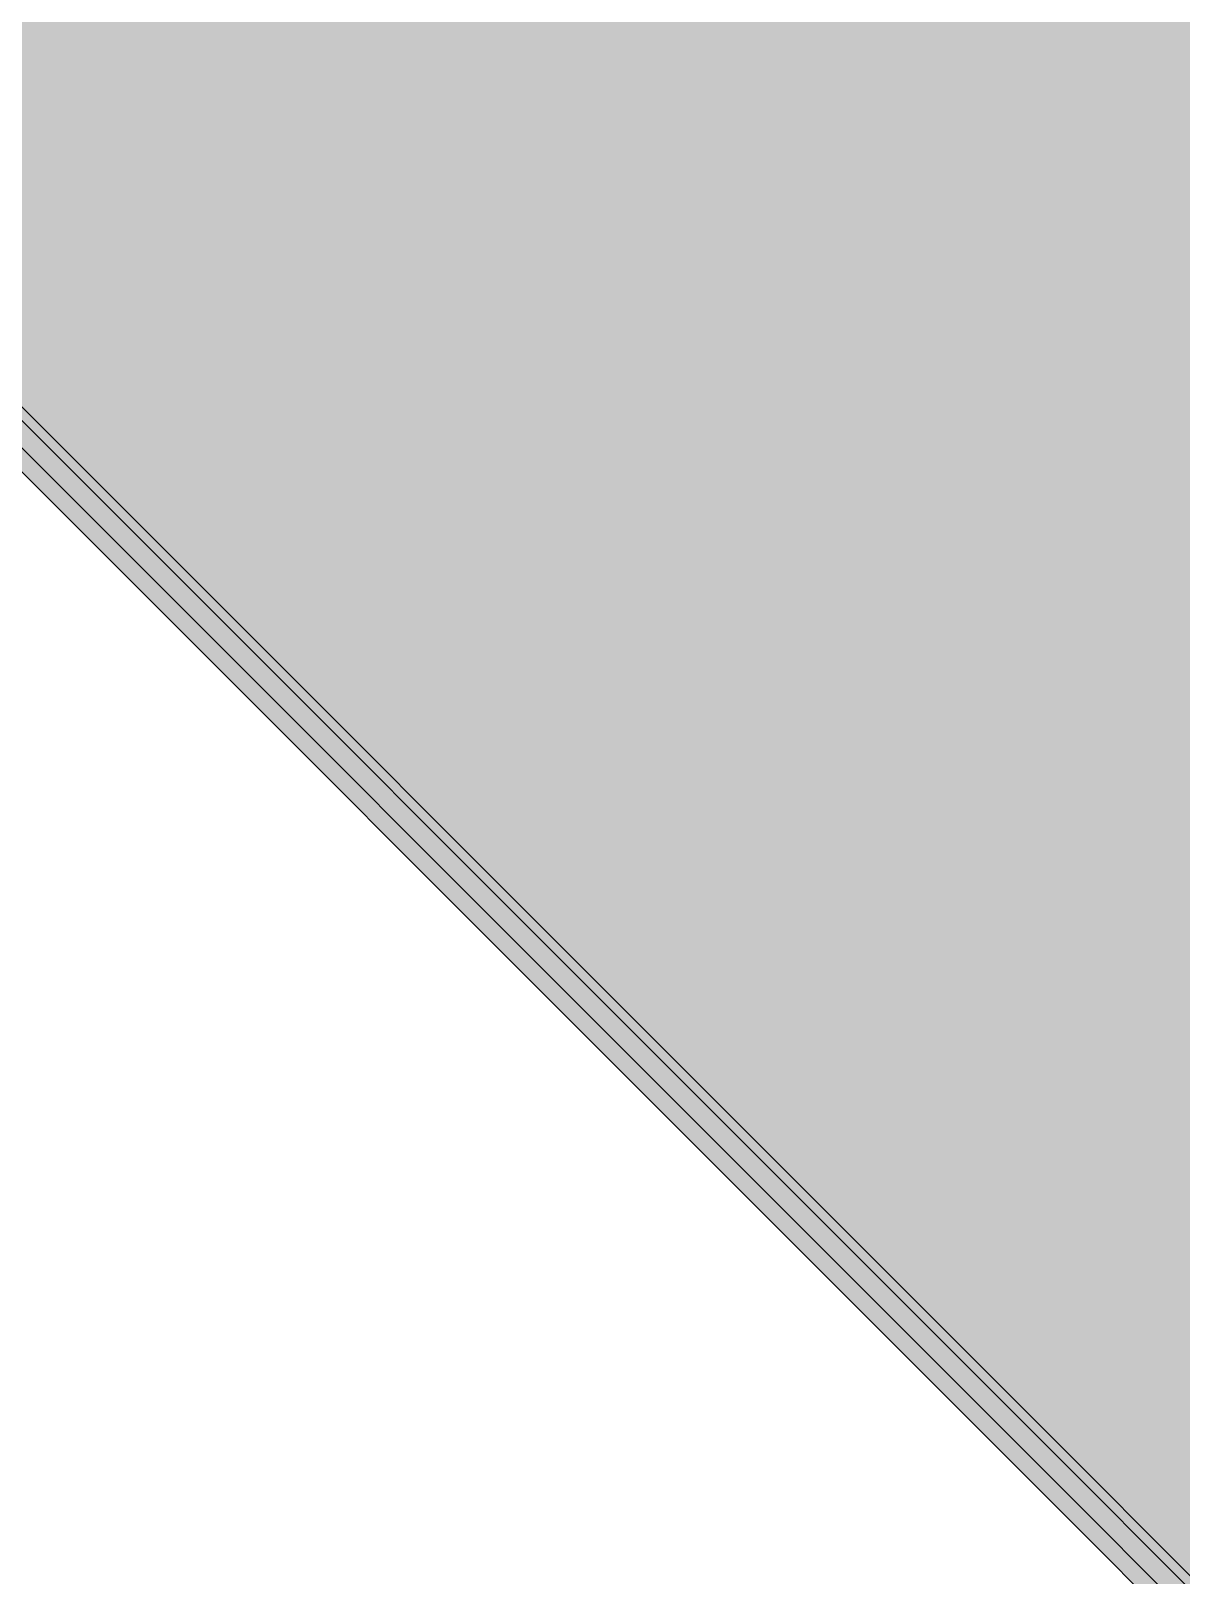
# Model space of a CAD drawing. Header units: metres. Extents: x 2172.2 to 2210.6, y 415.3 to 458.1.
# Drawn here: x 2205.642 to 2208.027, y 431.249 to 434.449 of the extents above; entities that cross this region are included whole.
import ezdxf

# ---------------------------------------------------------------- set-up
doc = ezdxf.new("R2010")
doc.units = ezdxf.units.M
doc.layers.add('NC_N1_FLOOR_DECOR', color=32, linetype='CONTINUOUS', lineweight=13)

# ---------------------------------------------------------------- blocks, each defined once
blk = doc.blocks.new('NC_N1_MIXED_FLOOR_TRIANGLE_L_3')
at = {"true_color": 0xeff0ee}
h = blk.add_hatch(color=256, dxfattribs=at)
h.dxf.hatch_style = 1
h.paths.add_polyline_path([(20.1194, 2.6407), (20.1194, 2.6399), (20.1195, 2.6395), (20.1202, 2.6236), (20.1205, 2.6212), (20.1209, 2.6188), (20.1217, 2.6165), (20.1226, 2.6142), (20.1238, 2.612), (20.1251, 2.61), (20.1267, 2.6081), (20.1284, 2.6064), (20.1303, 2.6048), (20.1323, 2.6034), (20.1345, 2.6023), (20.1368, 2.6013), (20.1391, 2.6006), (20.1415, 2.6001), (20.143, 2.6), (20.144, 2.5999), (20.1598, 2.5991), (20.1611, 2.5991), (20.2171, 2.5991), (20.2514, 2.5991), (20.2514, -5.093), (12.4273, 2.7311), (20.1194, 2.7311), (20.1194, 2.6753)])
at = {"color": 0, "linetype": 'CONTINUOUS', "lineweight": -2, "true_color": 0xa5b2b8}
blk.add_lwpolyline([(20.2514, 2.5991), (20.2514, -5.093), (12.4273, 2.7311)], dxfattribs=at)
at = {"color": 0, "linetype": 'CONTINUOUS', "lineweight": -2, "true_color": 0xa38246}
for points in [[(20.2164, 2.5641), (20.2164, -5.0085), (12.5118, 2.6961)], [(20.1564, 2.5042), (20.1564, -4.8636), (12.6567, 2.6361)]]:
    blk.add_lwpolyline(points, dxfattribs=at)
at = {"color": 0, "linetype": 'CONTINUOUS', "lineweight": -2, "true_color": 0x778fa0}
blk.add_lwpolyline([(20.1764, 2.5241), (20.1764, -4.9119), (12.6084, 2.6561)], dxfattribs=at)

msp = doc.modelspace()

# ---------------------------------------------------------------- block references
at = {"layer": 'NC_N1_FLOOR_DECOR', "linetype": 'CONTINUOUS'}
msp.add_blockref('NC_N1_MIXED_FLOOR_TRIANGLE_L_3', (2190, 434), dxfattribs=at)

doc.saveas('drawing.dxf')
